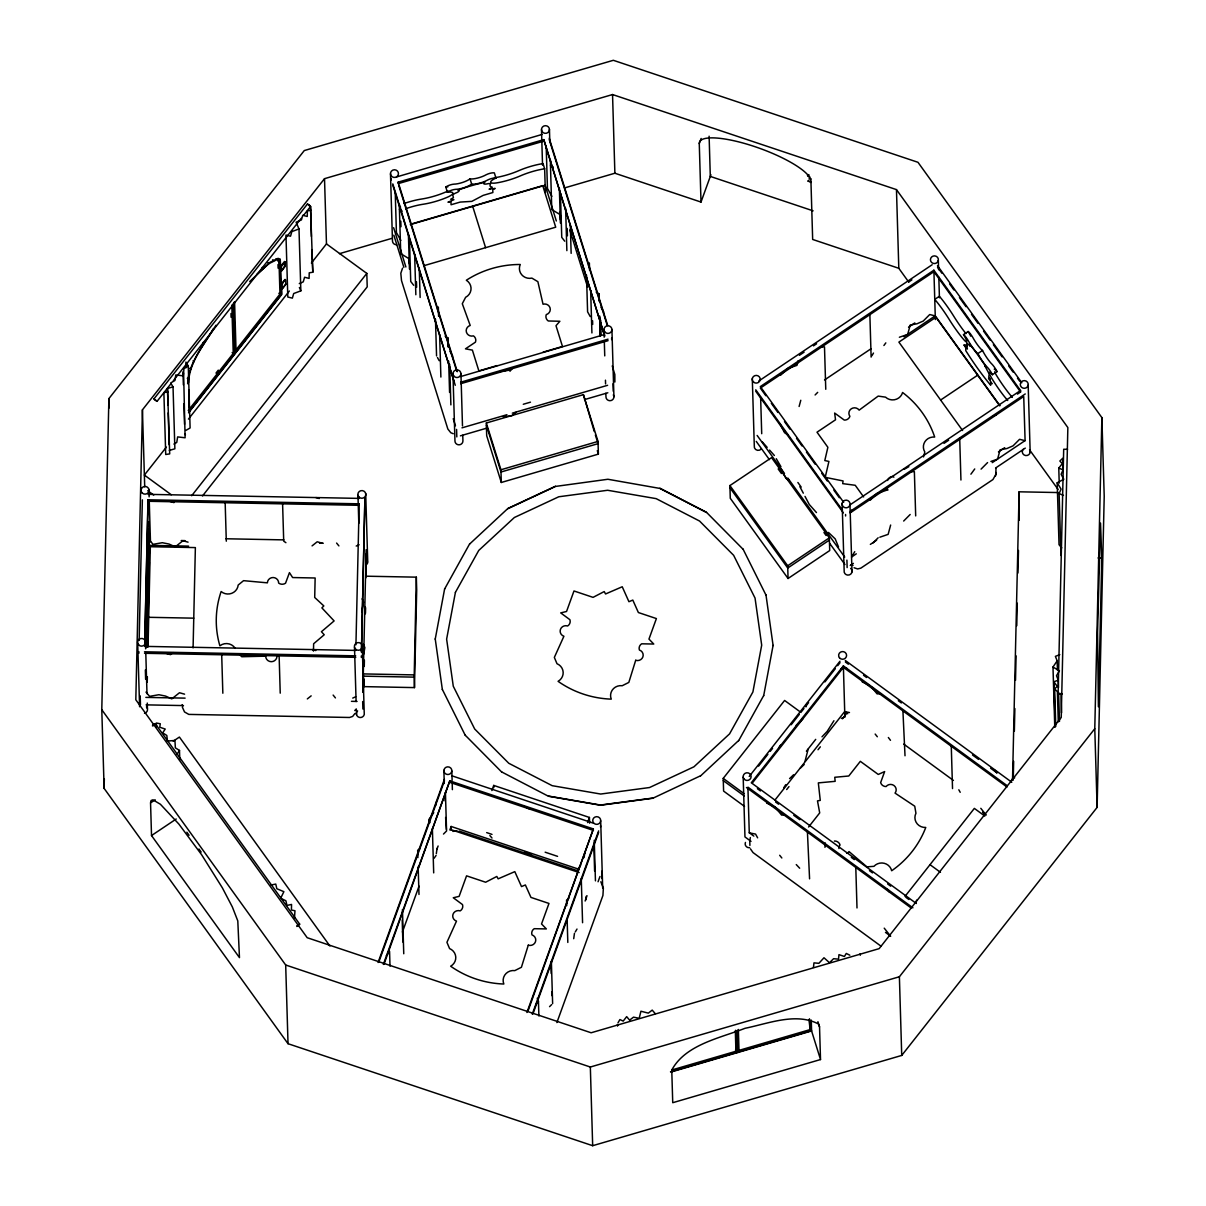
<?xml version="1.0" encoding="UTF-8"?>
<svg xmlns="http://www.w3.org/2000/svg" width="1206" height="1206" viewBox="0 0 1206 1206"><rect width="100%" height="100%" fill="white"/><g stroke="black" fill="none" stroke-linecap="round" stroke-linejoin="round"><path stroke-width="1.5" d="M146.484 621.422L146.876 605.276M146.695 621.256L146.167 647.622M146.891 625.507L146.951 631.974L147.75 584.488M146.891 624.452L146.785 626.653L147.584 582.423L147.66 586.463L147.72 584.639M146.891 604.191L147.192 590.985M101.786 709.701L108.887 398.613L304.274 150.569L613.326 60.3L917.977 162.297L1101.877 417.608L1104.214 496.299L1097.113 807.387L901.726 1055.431L592.674 1145.7L288.023 1043.703L104.123 788.392L101.786 709.701L285.686 965.011L288.023 1043.703M104.123 788.392L104.334 779.016M142.429 409.844L135.811 699.766L307.198 937.71L591.121 1032.773L879.144 948.64L1061.235 717.48L1067.853 427.557L896.465 189.613L612.542 94.55L324.52 178.669L142.429 409.844L144.72 486.847M139.142 640.446L142.353 499.857M139.821 705.028L140.032 695.621M144.735 642.617L147.991 499.781L359.162 503.822L359.207 505.314L148.037 501.274L147.991 499.781M144.826 642.225L148.037 501.274M147.026 646.868L149.348 545.368L188.588 546.122M147.418 646.808L147.72 633.663M147.976 622.386L148.715 590.427M149.227 567.875L149.348 562.237M147.238 682.31L147.358 676.747M148.037 647.019L150.328 546.725L195.372 547.584L193.081 647.878M313.47 651.104L313.635 643.748L324.218 634.763L321.429 631.718L334.107 620.924L321.881 607.884L323.826 605.925L314.706 597.467L315.143 577.991L292.621 577.553L289.455 572.639L285.551 583.191A5.683 5.472 -1.7 0 1 278.646 583.071A5.638 5.427 -1.7 0 0 273.144 577.523A5.638 5.427 -1.7 0 0 267.385 582.845L243.567 580.659L238.185 585.046A10.266 9.889 -1.7 0 1 221.135 591.528A95.983 92.545 -1.7 0 0 219.884 645.828A10.251 9.889 -1.7 0 1 235.185 648.331M355.936 644.773L359.162 503.822M361.408 652.205L364.905 498.5L361.499 651.828M362.885 692.169L366.142 549.71M363.277 692.138L363.579 679.023M363.699 666.767L364.001 660.285M364.905 614.14L365.071 606.618M365.885 577.81L366.443 553.433M365.659 576.182L416.326 577.161L416.703 589.87L414.472 687.601L363.805 686.621L363.971 679.114M364.272 665.953L364.393 660.315M365.478 613.326L365.599 607.688M416.326 577.161L414.171 677.139L363.488 676.159M1012.527 779.845L1019.115 491.807L1058.521 492.561M1013.236 780.131L1013.658 761.303M1014.352 731.183L1014.864 708.585M1015.512 680.35L1016.07 655.868M1016.764 625.748L1017.276 603.151M1017.954 573.031L1018.482 550.449M1019.16 520.329L1019.115 491.807M1061.973 693.917L1058.114 693.571L1063.692 449.25L1067.536 449.31M1097.113 807.387L1094.777 728.71L1101.877 417.608M1101.787 558.031L1098.395 706.776L1097.566 632.23L1100.52 523.072L1101.787 558.031L1098.033 557.956M147.222 590.005L148.866 528.937L149.574 552.845M146.846 625.492L146.876 624.437M824.964 847.321L825.296 842.994M186.101 367.724L185.935 362.086L188.272 366.036L184.005 368.493L183.267 375.85L175.805 374.96L174.915 380.523L170.664 382.965L173.031 386.87L174.87 448.798L169.337 450.411M183.614 372.956L185.106 437.778L177.644 436.904L176.754 442.451L173.92 444.094M188.513 382.664C189.463 361.001 205.397 343.228 215.949 325.243M435.502 805.879L436.014 802.307M436.316 853.697L437.069 848.315M584.126 857.526L584.895 852.145M573.709 938.705L574.463 933.323M585.694 899.962L586.206 896.375M750.011 839.662L750.343 837.552M854.074 567.74L857.647 568.946L860.828 568.147L992.945 479.551L995.779 474.516M995.855 473.988L995.96 468.41M995.553 475.948L996.081 472.496M614.879 382.031L614.834 374.553L612.241 365.9M361.725 611.985L363.503 602.005L362.132 598.749M363.669 654.27L364.86 647.622L363.488 644.366M435.23 639.105L444.652 588.739M763.684 695.741L773.091 645.391M150.554 802.91L151.067 800.513L152.951 799.819L160.413 804.266L178.895 824.09L201.583 854.692L222.371 887.857L232.351 906.957L237.793 920.917L239.466 957.639L151.519 835.562L150.554 802.91L155.182 799.804M923.555 456.908L924.806 451.964A10.266 9.889 -1.7 0 1 934.68 437.054A95.983 92.545 -1.7 0 0 902.585 392.493A10.251 9.889 -1.7 0 1 885.536 397.151L878.194 396.096L859.154 410.13A5.638 5.427 -1.7 0 0 851.315 408.774A5.638 5.427 -1.7 0 0 849.898 416.341A5.563 5.367 -1.7 0 1 844.29 420.095L834.658 413.055L835.517 419.794L817.005 432.2L827.874 447.305L824.798 460.556L828.914 461.431L825.206 477.335L843.069 480.938L842.692 483.636L855.235 485.279L863.617 496.917M805.94 706.897L806.814 703.475M805.08 761.076L808.171 749.092M798.221 360.7L796.97 365.358L786.975 368.795M799.111 406.482L800.784 400.271M887.676 487.028L886.832 490.133L876.837 493.555L870.355 500.098M890.646 525.032L888.144 534.364L879.822 537.213M437.492 309.55L438.336 307.063L438.607 316.289M588.513 265.441L589.372 262.953L589.583 270.325M813.447 967.408L813.975 962.87L818.904 963.308L823.984 957.76L829.487 962.72L833.587 958.71L838.517 959.147L838.969 954.639L844.426 956.479L846.265 953.449L849.838 955.212M378.066 962.509L444.441 779.242M378.744 962.237L444.486 780.734M383.327 964.438L449.808 780.87L593.382 828.929L528.213 1010.462M384.021 964.167L449.808 780.87M402.427 932.012L419.055 886.108M436.828 849.521L438.11 845.994M449.868 829.999L451.15 826.472L578.759 869.194M564.468 187.955L614.879 173.227L701.003 202.065L699.269 143.574L701.138 138.449M701.003 202.065L710.922 174.704M491.852 790.548L493.721 785.423L589.417 817.457L589.598 823.201M587.563 822.598L589.417 817.457M526.901 1012.497L593.382 828.929M532.268 1014.14L598.628 830.874M532.946 1013.869L598.673 832.366M585.121 901.018L587.036 895.711M598.055 881.767L599.97 876.476M556.886 1022.582L602.925 895.47L603.362 888.144L600.829 881.752M176.981 754.308L179.498 750.449L175.352 747.841L174.945 740.454L167.438 741.057L166.82 735.464L162.674 732.856L165.222 729.057L159.765 727.248L160.277 723.766L156.343 723.012L156.448 726.766M1059.788 654.662L1055.401 656.365L1057.165 660.828L1052.989 667.039L1054.768 727.097M1060.963 555.469L1059.124 493.54L1061.084 489.139L1057.195 482.777L1063.798 479.264L1061.114 474.275L1063.074 469.873L1058.778 468.079L1062.29 463.647L1059.863 461.024L1062.727 458.295L1063.104 471.425M444.652 588.935L469.677 543.8M738.645 740.695L763.669 695.561M617.939 1022.944L619.914 1019.552L623.185 1021.105L626.668 1016.643L629.622 1020.155L633.497 1017.155L639.195 1018.301L640.929 1011.231L648.346 1013.13L652.205 1010.115L655.235 1013.613M871.908 355.755L873.491 353.056M850.26 512.836L851.843 510.138M854.737 551.67L851.572 557.066L856.29 553.825M575.307 931.906L576.996 929.057M402.548 268.154L400.814 273.249L401.508 280.606L447.848 429.035L450.788 432.728L453.29 433.738M354.926 713.515L352.649 716.439L349.544 717.48L188.799 714.404L184.518 711.947L182.302 707.033M509.972 371.297L511.419 368.961M778.579 748.202L780.523 745.157M783.794 787.729L785.724 784.684M833.934 720.736L827.18 731.379L821.995 736.821M213.507 328.439C203.482 345.76 188.362 362.946 187.654 383.779M433.738 812.663L428.733 819.703L429.954 822.673M434.054 858.295L436.059 855.491M577.614 869.541L580.614 865.32M883.908 345.504L885.822 342.881M970.905 474.184L974.734 468.953M386.402 955.634L389.568 951.398L390.005 966.142M536.338 1004.07L538.449 1001.236L537.228 998.267M171.011 383.629L157.066 401.342L154.413 399.638L153.991 398.824L307.455 204.01L310.515 206.256L311.389 236.466M173.332 380.674L301.214 218.331M303.535 215.377L310.515 206.528L309.414 206.075M284.526 261.461L281.104 265.787L281.797 270.687L284.646 265.953L285.083 261.868L285.219 266.36L281.797 270.687M281.676 266.194L285.083 261.868M282.204 284.134L285.053 279.4L281.646 283.727L282.34 288.626L285.747 284.299L282.34 288.626M215.98 373.091L218.286 370.152M188.242 410.537L233.255 353.388L231.823 305.058M236.105 349.755L279.973 294.083L279.008 261.823L278.284 259.441L276.114 258.672L279.4 260.255L281.088 294.912L236.075 352.046L234.582 301.847M232.879 304.018L234.371 354.217L189.357 411.352L188.724 389.84M188.528 412.814L281.948 294.204L280.244 259.124L278.028 258.355L269.722 262.486L249.702 281.586M166.398 447.094L144.373 475.074L171.267 494.746M188.438 419.115L289.35 291.023M311.389 263.044L326.464 243.898L324.52 178.669M191.664 495.741L366.805 273.4L326.464 243.898M202.502 495.952L367.212 286.862L366.805 273.4M744.509 806.392L723.6 791.091L723.223 778.383L784.609 700.46L801.04 712.475M749.228 776.438L839.964 661.235M758.574 766.127L767.875 754.308M770.212 751.353L772.533 748.398M791.151 724.761L799.292 714.434M801.613 711.48L803.95 708.525M806.271 705.57L808.608 702.616M824.889 681.933L835.366 668.637M837.688 665.682L840.009 662.727M1006.935 785.513L843.371 665.893L751.293 782.784L916.364 903.505M752.499 782.8L843.416 667.385L846.597 668.018M806.407 751.172L815.708 739.368M774.78 800.302L844.713 711.525L847.743 713.741M786.674 789.553L788.995 786.598M818.015 749.755L820.336 746.816M842.391 718.821L847.034 712.927M808.593 827.015L819.703 812.904L817.487 800.874L820.261 800.392L818.331 782.89L835.155 781.337L834.763 777.282L848.783 776.001L860.33 761.333L878.27 774.448L884.646 771.569L880.651 782.588A5.563 5.367 -1.7 0 0 886.078 786.553A5.638 5.427 -1.7 0 1 893.978 785.513A5.638 5.427 -1.7 0 1 895.048 793.111L914.736 806.196L915.942 813.266A10.251 9.889 -1.7 0 0 925.771 827.452A95.983 92.545 -1.7 0 1 891.671 870.747A10.266 9.889 -1.7 0 0 873.943 866.33L866.918 866.843L849.009 851.557A5.638 5.427 -1.7 0 1 846.702 853.29M904.997 896.42L974.342 808.397L984.805 816.04M285.686 965.011L590.337 1067.024L899.39 976.754L1094.777 728.71M354.775 710.56L355.845 709.399M780.478 375.337L784.382 371.403M815.105 394.965L817.698 392.357M872.963 543.017L878.149 537.786M903.671 521.037L910.168 514.495M981.081 469.119L987.578 462.576M152.529 725.967L155.242 723.63L299.676 924.143L296.962 926.494M443.491 834.055L446.567 830.994L445.421 792.297M549.559 1006.663L551.609 1004.613M1055.778 726.419L1054.662 688.882L1057.21 686.35L1053.893 681.782L1058.28 680.154L1056.516 675.692L1059.426 670.822L1052.989 667.039M796.201 725.303L802.849 718.897M789.583 778.609L793.578 774.765M800.211 768.343L804.191 764.498M256.727 274.576L269.074 263.571L277.229 259.501M469.692 543.981L507.877 508.48L555.499 486.244M700.46 776.016L738.645 740.514M152.499 725.228L154.82 723.675M296.932 925.741L299.676 924.143M513.394 367.755L510.59 370.031L500.204 371.508M516.153 412.226L511.947 415.648L503.294 416.869M173.046 652.597L170.483 654.647L165.328 653.049M312.068 545.881L317.208 541.78L322.288 543.228M307.319 698.922L311.163 695.862M834.386 841.11L834.552 840.989A5.683 5.472 -1.7 0 1 840.054 844.999A5.638 5.427 -1.7 0 0 838.909 848.557M419.884 848.677L417.683 850.215L417.894 857.587M568.765 898.53L566.564 900.068L566.73 905.585M153.268 725.62L155.242 723.63M173.227 741.193L179.408 737.062L329.916 946.017M758.725 381.066L932.178 264.732M799.397 355.303L804.085 352.167M813.462 345.881L816.583 343.785M908.781 281.948L911.902 279.852M1017.457 394.106L1020.577 391.995L1020.532 390.503L933.881 270.204L760.308 386.598L843.672 502.344M824.527 379.95L871.154 348.67M908.54 327.127L914.796 322.937M151.519 835.562L176.212 819.01M903.972 336.806L935.253 315.836L999.97 405.683M729.901 485.581L771.554 457.632L829.336 537.846L829.713 550.554L788.061 578.488L730.278 498.289L729.901 485.581L787.684 565.78L788.061 578.488M965.976 333.61A28.115 4.07 56.2 0 1 953.825 316.334A28.115 4.07 56.2 0 0 939.384 296.284L934.756 299.389A28.115 4.07 56.2 0 1 949.197 319.424A28.115 4.07 56.2 0 0 963.639 339.474A10.251 1.492 56.2 0 0 966.775 341.509A10.251 1.492 56.2 0 0 963.488 334.62L968.117 331.514A5.548 0.799 56.2 0 1 972.925 337.635A10.688 1.553 56.2 0 0 982.528 350.449A10.688 1.553 56.2 0 0 992.176 364.378A5.548 0.799 56.2 0 1 997.015 371.614L992.387 374.719A10.251 1.492 56.2 0 0 989.237 372.699A10.251 1.492 56.2 0 0 992.523 379.573A28.115 4.07 56.2 0 0 1006.965 399.623A28.115 4.07 56.2 0 1 1007.719 400.513M963.488 334.62A5.548 0.799 56.2 0 1 968.297 340.74A10.688 1.553 56.2 0 0 977.9 353.554L982.528 350.449M940.62 400.03L977.644 375.202M850.094 504.817L1020.532 390.503M943.966 443.386L948.655 440.235M850.245 511.329L1025.251 393.955M868.305 500.234L871.38 498.168M880.636 491.958L885.264 488.852L888.053 489.938M850.29 512.821L1023.728 396.503L1025.1 440.687L1019.583 439.301L1013.085 445.828L1006.904 448.526L1000.076 449.838L997.573 459.154L990.91 461.446M787.684 565.78L829.336 537.846M829.396 540.092L787.744 568.026L729.977 487.812M998.447 451.873L1004.704 447.667M870.355 544.388L876.611 540.198M992.237 462.637L1025.055 440.627M850.26 565.493L853.396 563.383M995.583 468.018L1025.281 448.104M840.793 669.059L843.416 667.385L1006.98 787.005M185.845 430.421L190.111 427.979L188.272 366.036M904.078 469.375L908.842 466.677M841.366 718.384L845.27 716.801M507.877 508.661L555.499 486.425L607.884 479.264L659.908 488.43L706.475 512.46M700.445 775.835L652.838 798.251L600.452 805.231L548.428 796.246L501.862 772.036M1058.114 693.571L1061.958 693.646M356.207 546.047L359.132 544.75M352.74 698.078L355.664 696.782M299.284 283.591L303.264 281.857L304.575 277.244L309.098 278.405L309.218 272.827L312.806 272.224L310.5 206.437M298.998 228.929L291.852 231.597L290.54 236.21L285.973 235.11L287.812 297.038L292.38 298.138L293.691 293.525L300.837 290.857L298.998 228.929L296.103 222.221L301.425 219.914L302.736 215.301L307.259 216.462L307.379 210.884L310.967 210.281M899.375 337.243L907.696 334.394L910.198 325.062L917.027 323.766L923.223 321.067L929.72 314.525L935.238 315.927M992.93 416.07L996.262 414.924M452.838 831.416L456.984 830.648M396.533 176.95L542.157 134.424M543.831 141.117L398.191 183.644L398.146 182.151L543.785 139.625L604.658 336.007L543.785 139.625M411.487 223.954L542.73 185.634L555.71 227.195L424.467 265.531M410.311 224.602L545.157 185.227L556.328 220.984M339.459 253.667L391.664 238.426M497.143 365.569L478.872 370.905L472.39 350.117L465.471 348.836L475.42 342.172A5.563 5.367 -1.7 0 0 473.461 335.871A5.638 5.427 -1.7 0 1 466.436 332.253A5.638 5.427 -1.7 0 1 470.204 325.469L462.29 303.716L465.622 297.309A10.251 9.889 -1.7 0 0 466.33 280.244A95.983 92.545 -1.7 0 1 520.268 264.491A10.266 9.889 -1.7 0 0 531.891 278.119L537.876 281.676L543.032 304.214A5.638 5.427 -1.7 0 1 550.042 307.832A5.638 5.427 -1.7 0 1 546.273 314.6A5.683 5.472 -1.7 0 0 548.263 320.977L559.87 321.263L555.996 325.695L562.478 346.484L543.122 352.137M460.782 376.513L604.613 334.499M460.602 382.242L608.035 339.172M460.647 383.734L608.08 340.68M523.283 404.266L530.474 402.171M461.988 427.844L506.927 414.713M512.324 413.145L607.613 385.302M486.32 423.005L583.403 394.648L598.01 441.411L598.387 454.119L501.304 482.475L486.696 435.713L486.32 423.005L500.927 469.767L501.304 482.475M460.406 435.848L487.375 427.964M584.458 399.608L607.839 392.779M500.927 469.767L598.01 441.411M671.863 1069.978L735.931 1051.27L735.328 1030.813M670.491 1071.802L736.338 1052.567L735.675 1030.256M809.512 1018.934L809.829 1029.683L738.63 1050.486L739.037 1051.783L810.236 1030.994L809.904 1020.231M671.018 1072.028L811.593 1030.964L811.261 1020.08M820.517 1059.546L672.737 1102.706L671.757 1070.054C685.566 1044.502 719.801 1038.2 745.052 1028.296C768.328 1023.577 795.87 1012.226 818.422 1023.954L819.537 1026.894L820.517 1059.546L810.779 1028.371M167.996 405.367L167.498 388.468L173.031 386.87M167.86 391.965L163.88 392.568L165.719 454.496L169.699 453.893L167.498 388.468M652.823 798.071L600.437 805.035L548.428 796.066M880.395 693.691L877.079 693.887L871.712 687.134M784.925 814.909L781.594 815.105L775.141 807.01L766.699 803.09M821.799 346.891L824.497 346.891L825.763 389.282M911.661 471.667L914.374 471.667L915.686 515.897M271.124 885.008L275.752 884.073L276.837 888.747L283.877 891.671L280.681 898.259L285.882 900.761L286.968 905.435L291.55 904.44L291.415 910.017L294.973 910.756L294.445 918.339M148.097 494.354L359.313 498.395M225.929 538.765L283.877 539.881M181.217 540.544L184.955 540.62M319.545 543.197L323.283 543.258M148.715 617.306L193.759 618.165M144.645 646.371L355.815 650.411M144.494 651.798L355.71 655.838M144.539 653.29L355.755 657.345M145.851 697.385L185.106 698.138M351.459 701.319L357.066 701.425M146.077 704.862L183.463 705.585M852.989 565.448L850.954 564.8M809.844 178.684L808.879 179.001M811.186 182.468L807.764 180.93L811.156 181.684M153.991 398.824L157.066 401.342M844.758 711.646L849.476 712.55M1059.124 493.54L1063.421 495.41M1061.461 694.143L1058.627 693.344L1059.501 721.444M315.897 497.55L319.273 498.515M188.061 542.157L182.965 540.71L175.262 546.846L168.961 544.027L162.313 542.715L153.087 544.328L149.469 540.077L148.926 521.64M312.414 649.582L315.806 650.547M184.578 694.174L179.498 692.741L171.795 698.862L165.493 696.058L158.845 694.731L149.619 696.359L146.001 692.093M810.07 178.578L811.095 178.925M168.81 501.018L173.95 502.616M813.1 210.839L710.304 176.423L709.113 136.203M908.691 282.023L898.802 268.29L812.663 239.451L810.929 180.96A59.139 14.668 19.9 0 0 754.639 146.574A59.139 14.668 19.9 0 0 699.269 143.574M451.677 775.729L593.458 823.201M449.853 782.362L593.412 830.421M486.681 832.607L491.988 834.401M545.157 852.19L557.564 856.35M459.094 831.07L577.81 870.822M450.607 829.517L579.166 872.556M307.455 204.01L310.093 205.713M862.184 681.872L868.938 685.008M1061.762 547.841L1059.034 544.705L1057.195 482.777M523.464 805.97L530.158 809.241M524.821 851.587L531.514 854.858M659.908 488.234L706.46 512.279L743.017 549.212M787.669 434.597L784.578 432.743L779.935 423.668M789.025 480.214L785.92 478.345L781.292 469.285M550.449 160.081L550.464 165.297L553.268 167.016M596.216 292.154L599.02 293.872L599.231 301.244M399.427 204.191L399.427 209.407L402.231 211.125M399.427 209.407L400.739 253.637L409.151 258.793L409.301 263.903M445.18 336.263L447.984 337.981L448.27 347.192M285.897 542.685L283.712 541.147L282.611 504.289M845.331 660.496L1011.804 782.242M845.361 661.988L848.391 664.205M863.526 675.27L866.556 677.486M898.334 700.731L901.364 702.947M972.488 754.971L978.548 759.388M990.654 768.252L996.714 772.669M278.284 259.441L279.4 260.255M277.893 260.993L280.124 262.637M272.631 259.787L273.747 260.617M267.958 262.742L269.074 263.571M262.215 267.446L263.345 268.275M903.716 744.087L953.403 780.418M278.842 293.269L281.088 294.912M982.528 812.316L985.558 814.532M232.125 352.574L234.371 354.217M930.007 864.672L940.469 872.315M203.181 342.398L204.296 343.228M193.081 360.775L194.211 361.589M189.794 368.252L190.91 369.066M757.398 788.709L760.428 790.925M775.579 801.99L778.594 804.206M793.744 815.286L799.804 819.718M851.3 857.376L854.33 859.592M869.466 870.672L872.496 872.888M887.646 883.953L890.676 886.169M905.812 897.249L908.842 899.465M747.946 787.156L912.912 907.801M187.277 378.262L188.407 379.091M746.469 787.533L911.435 908.178M723.223 778.383L744.132 793.684M723.283 780.629L744.208 795.93M749.288 832.788L753.825 836.105M885.49 932.404L890.028 935.72M751.021 841.366L744.961 836.934L743.182 777.131M880.998 946.167L753.041 852.582L750.449 848.888M147.75 490.706L153.735 495.078M239.135 654.225L241.788 656.742L265.712 656.154A5.638 5.427 -1.7 0 0 271.214 661.687A5.638 5.427 -1.7 0 0 276.973 656.365A5.563 5.367 -1.7 0 1 278.797 655.506M828.477 532.434L835.2 538.886L838.562 547.057M465.305 735.283L501.862 772.217M1054.662 688.882L1057.391 691.716L1058.28 721.746M796.262 864.581L799.668 868.214M762.373 441.969L767.167 447.381M769.564 450.079L774.373 455.491M816.462 512.565L809.256 504.455L805.005 496.39M489.862 835.532L491.988 838.019M336.595 543.062L338.901 545.896M333.127 695.078L335.434 697.912M980.795 808.306L986.161 815.06M875.164 734.062L877.32 736.76M887.224 889.35L889.365 892.048M884.224 928.168L890.676 936.278M779.679 855.28L781.835 857.979M564.725 241.185L561.755 237.356L560.443 193.126M413.703 285.294L410.733 281.465L409.467 239.074M994.814 770.227L996.94 773.031M888.355 737.514L890.48 740.318M937.484 265.682L1021.799 382.739M937.529 267.174L941.916 273.249M949.574 283.892L953.961 289.983M959.433 297.581L966.006 306.701M971.478 314.299L978.051 323.419M983.523 331.017L990.096 340.137M993.382 344.705L1002.141 356.87M1008.713 365.991L1013.085 372.066M1017.472 378.156L1019.658 381.186M1020.577 391.995L933.926 271.697L760.353 388.106L765.84 395.719M999.608 405.683L935.916 317.268L898.892 342.112L962.584 430.512M1029.532 449.793L1058.099 489.455M771.327 403.332L777.9 412.467M784.488 421.603L789.975 429.215M796.548 438.351L802.035 445.964M806.422 452.069L815.196 464.25M821.783 473.385L827.271 480.998M833.843 490.133L839.331 497.746M755.755 389.809L842.27 509.912M755.8 391.317L843.401 512.927M797.875 482.49L801.176 487.058M757.127 435.441L784.503 473.461M787.789 478.013L844.728 557.066M778.172 468.953L781.443 473.506M823.954 532.524L826.125 535.539M756.252 441.396L769.398 459.652M829.622 543.258L844.954 564.544M186.87 832.23L189.071 835.276M198.96 849.009L201.161 852.069M776.257 458.702L780.96 466.722M551.866 196.367L547.449 188.407L546.182 146.016M601.055 307.274L603.724 312.053M590.247 316.59L587.593 311.826L586.493 274.968M400.844 240.476L396.412 232.517L395.221 191.965M450.034 351.383L452.687 356.162M437.446 357.519L439.225 360.7M958.83 789.794L960.202 792.312M757.624 837.838L755.574 834.085L749.273 832.864L747.961 788.634M184.82 433.708L185.438 434.884M799.895 486.727L803.302 493.164M182.121 704.666L182.875 706.098M743.017 549.032L765.976 595.086M442.346 689.41L465.32 735.464M299.389 287.51L300.837 290.857M860.406 954.835L860.014 953.916L860.18 954.896M617.698 1025.733L617.291 1024.798L617.457 1025.793M887.631 480.485L887.556 480.29A5.683 5.472 -1.7 0 1 893.239 476.491A5.638 5.427 -1.7 0 0 893.857 477.214M902.917 710.907L905.013 755.77M807.432 832.125L809.573 878.842M549.227 138.208L607.734 325.635M549.273 139.7L607.221 325.349M817.924 1021.693L819.537 1026.894M569.82 229.984L587.669 287.209M559.524 212.362L561.197 217.728M545.383 192.704L544.645 168.78L543.032 163.594A28.115 7.206 -17.3 0 0 518.761 170.679A28.115 7.206 -17.3 0 1 494.49 177.764M810.236 1030.994L809.151 1019.432M594.287 431.537L583.403 394.648M595.372 434.989L598.07 443.657L500.987 472.013L486.395 425.236M597.302 450.652L598.387 454.119M544.645 168.78A28.115 7.206 -17.3 0 0 520.389 175.865A28.115 7.206 -17.3 0 1 496.118 182.965A10.251 2.623 -17.3 0 1 490.646 182.106A10.251 2.623 -17.3 0 1 495.968 178.096L494.354 172.91A5.548 1.417 -17.3 0 0 486.244 174.704A10.688 2.744 -17.3 0 1 470.039 178.865A10.688 2.744 -17.3 0 1 453.878 184.156A5.548 1.417 -17.3 0 0 445.813 187.081L447.426 192.282A10.251 2.623 -17.3 0 1 452.898 193.126A10.251 2.623 -17.3 0 1 447.577 197.136A28.115 7.206 -17.3 0 1 423.306 204.221A28.115 7.206 -17.3 0 0 405.593 208.744M470.039 178.865L471.667 184.066A10.688 2.744 -17.3 0 0 487.857 179.905A5.548 1.417 -17.3 0 1 495.968 178.096M472.616 206.105L485.596 247.682M735.524 1049.974L736.338 1052.567M398.146 182.151L457.315 371.674M398.749 185.438L456.803 371.388M392.809 183.885L455.25 385.302M392.855 185.377L454.134 381.744M393.623 227.708L405.879 266.978M453.245 418.708L455.476 425.854M393.849 235.185L403.874 267.31M765.976 594.89L773.106 645.572M435.23 638.924L442.361 689.606M312.806 272.224L311.781 249.597M446.386 829.457L445.617 817.472M1058.778 468.079L1059.215 483.093M1060.963 694.083L1061.521 712.852M1058.28 680.154L1058.491 687.661M1057.165 660.828L1057.451 670.219M1053.893 681.782L1055.235 726.826M1028.175 385.136A3.98 3.844 -1.7 0 1 1021.678 387.397A3.98 3.844 -1.7 0 1 1022.914 380.855A3.98 3.844 -1.7 0 1 1028.175 385.136L1030.18 452.416M959.675 437.642L960.941 480.018M938.328 260.39A3.98 3.844 -1.7 0 1 931.831 262.652A3.98 3.844 -1.7 0 1 933.052 256.109A3.98 3.844 -1.7 0 1 938.328 260.39L938.6 269.737M938.826 277.214L939.429 297.776M951.278 746.197L952.529 788.573M933.881 270.204L935.359 319.575M896.465 189.613L898.802 268.29M899.39 976.754L901.726 1055.431M869.873 314.721L871.124 357.097M849.989 504.681A3.98 3.844 -1.7 0 1 843.507 506.927A3.98 3.844 -1.7 0 1 844.728 500.384A3.98 3.844 -1.7 0 1 849.989 504.681L851.994 571.961M845.557 514.48L845.602 515.972M846.913 560.112L847.14 567.589M855.793 867.415L856.999 907.952M842.15 503.324L844.155 570.604A3.98 3.844 -1.7 0 0 849.416 574.885A3.98 3.844 -1.7 0 0 850.652 568.343M843.371 665.893L844.818 715.264M760.624 397.226L761.71 433.708M752.303 378.578L754.293 445.858A3.98 3.844 -1.7 0 0 761.257 449.009M749.785 841.336L749.906 845.421M738.374 1029.472L739.037 1051.783M738.027 1030.03L738.298 1039.331M737.047 1030.678L737.695 1052.552M612.542 94.55L614.879 173.227M611.924 329.464L613.929 396.744M613.01 383.734L613.236 391.211M611.638 338.132L611.668 339.625M603.965 329.72L604.191 337.198M604.296 340.936L604.749 355.891M605.457 380.176L605.578 383.915M605.849 393.262L605.97 397A3.98 3.844 -1.7 0 0 611.095 400.543A3.98 3.844 -1.7 0 0 613.326 394.844M600.694 320.238L601.131 334.982M599.668 315.987L600.271 336.263M599.668 316.997L600.211 335.419M592.583 320.751L592.689 324.444M590.654 290.556L591.92 332.946M600.694 820.804A3.98 3.844 -1.7 0 1 594.468 823.698A3.98 3.844 -1.7 0 1 594.98 817.065A3.98 3.844 -1.7 0 1 600.694 820.804L602.683 888.083M600.543 825.582L600.588 827.075M601.884 871.184L602.096 878.661M594.241 840.296L595.447 880.847M593.955 848.677L594.603 871.003M570.272 223.864L571.147 253.35M567.212 228.431L567.438 235.803M565.614 208.246L566.865 250.637M590.337 1067.024L592.674 1145.7M581.262 878.481L582.573 922.711M559.358 188.046L560.398 223.065M549.454 129.389L549.83 142.474M550.464 165.297L551.775 209.527L560.187 214.683L560.323 219.794M567.106 918.49L567.815 942.444M541.494 129.645L542.534 165.147M551.368 961.212L552.634 1003.603M550.871 962.433L551.187 973.498M551.745 991.92L551.851 995.613M538.449 1001.236L538.886 1015.98M493.721 785.423L493.782 787.669M460.933 373.574L462.486 425.899M462.757 435.245L462.923 440.853A3.98 3.844 -1.7 0 1 459.064 444.818A3.98 3.844 -1.7 0 1 454.964 441.095L452.959 373.815M456.592 429.411L456.818 436.889M449.672 364.348L450.878 404.884M448.647 361.107L449.582 392.432M439.632 334.665L440.883 377.056M451.828 770.966A3.98 3.844 -1.7 0 1 445.617 773.86A3.98 3.844 -1.7 0 1 446.13 767.227A3.98 3.844 -1.7 0 1 451.828 770.966L452.114 780.312M452.22 784.051L452.386 789.659M451.15 826.472L451.255 830.21M435.472 319.077L436.557 355.936M444.908 793.518L445.12 800.89M443.883 770.408L444.275 783.493M419.251 267.973L420.125 297.46M416.462 281.767L416.628 287.284M432.381 828.643L433.693 872.873M414.638 254.21L415.844 294.746M408.397 233.994L409.437 269.013M400.377 206.422L400.482 210.115M400.814 221.165L400.98 226.698M414.472 687.601L414.095 674.893L363.428 673.913L363.805 686.621M418.165 866.797L418.995 894.445M391.136 178.533L391.181 180.026M390.488 173.739L392.478 241.019A3.98 3.844 -1.7 0 0 396.578 244.743M402.442 909.52L403.754 953.75M402.201 919.967L402.864 942.082M365.704 493.495L367.709 560.775A3.98 3.844 -1.7 0 1 366.594 564.468M357.971 495.334L358.8 523.374M362.237 645.496L364.227 712.776A3.98 3.844 -1.7 0 1 359.252 717.389A3.98 3.844 -1.7 0 1 357.609 710.922M361.318 655.943L361.363 657.451M362.674 701.545L362.9 709.007M354.504 647.336L356.102 701.53M356.328 709.007L356.494 714.615M285.611 279.807L285.747 284.299M277.998 264.581L278.104 268.169M279.144 656.32L280.229 693.164M233.723 302.48L235.23 353.509M234.567 338.208L234.688 341.931M230.979 313.53L231.085 317.253M225.16 502.495L226.306 541.192M221.693 654.526L222.839 693.224M188.769 402.759L188.905 407.236M182.98 371.78L183.372 384.91M183.93 403.678L184.533 424.331M179.498 750.449L179.769 759.825M168.222 412.874L169.172 444.773M148.911 489.38L149.137 496.842M149.243 500.58L150.464 541.705M145.444 641.381L145.655 648.843M145.775 652.582L146.996 693.706M147.268 703.053L147.434 708.661M145.353 669.978L145.624 679.204M138.886 651.692L138.931 653.185M140.243 697.279L140.469 704.756M137.695 643.22L139.595 706.761M108.887 398.613L109.158 407.975M599.02 293.872L599.201 300.686M447.984 337.981L448.21 346.499M400.739 250.155L400.739 253.637M447.939 190.985A10.251 2.623 -17.3 0 1 445.949 191.935A28.115 7.206 -17.3 0 1 421.678 199.02A28.115 7.206 -17.3 0 0 403.98 203.558M445.813 187.081A10.251 2.623 -17.3 0 1 447.818 186.87M471.667 184.066A10.688 2.744 -17.3 0 1 455.506 189.357A5.548 1.417 -17.3 0 0 447.426 192.282M146.439 706.912A3.98 3.844 -1.7 0 1 144.509 713.304M809.663 176.709A4.236 1.055 19.9 0 1 808.789 174.659M809.528 177.101A4.236 1.055 19.9 0 1 808.653 175.051M977.9 353.554A10.688 1.553 56.2 0 0 987.548 367.483A5.548 0.799 56.2 0 1 992.387 374.719M994.603 371.825A10.251 1.492 56.2 0 0 997.151 376.483A28.115 4.07 56.2 0 0 1011.593 396.518A28.115 4.07 56.2 0 1 1012.347 397.407M994.226 369.157A10.251 1.492 56.2 0 1 994.89 369.503M995.327 369.865A10.251 1.492 56.2 0 1 997.015 371.614M968.117 331.514A10.251 1.492 56.2 0 1 969.835 334.469M970.287 335.358A10.251 1.492 56.2 0 1 970.679 336.157M1029.999 450.441A3.98 3.844 -1.7 0 1 1025.537 455.521A3.98 3.844 -1.7 0 1 1023.216 449.265M749.665 847.697A3.98 3.844 -1.7 0 1 745.444 842.436M1011.261 782.136A3.98 3.844 -1.7 0 1 1014.668 777.81M915.791 903.339A3.98 3.844 -1.7 0 1 917.299 899.782M146.695 620.442L146.484 621.799L146.65 618.437L146.695 620.442M985.121 366.307L989.206 374.086L988.799 376.543L990.397 379.619L988.558 378.247L992.025 383.81L990.593 382.242L990.684 385.242C981.458 374.222 973.513 362.9 965.81 350.705L965.72 347.72L963.941 344.81L967.453 349.001L965.569 344.886L967.122 346.469L966.73 342.866L970.378 346.318L969.745 344.238A47.999 6.965 56.2 0 1 985.784 366.518L985.121 366.307M489.304 189.116L495.169 188.422L492.772 189.553L492.862 192.538L483.184 195.372L471.802 201.372L460.195 202.08L451.059 204.749L450.969 201.764L447.969 202.201L453.908 199.729L450.712 199.231L453.396 197.694L452.778 194.679L455.205 193.246A5.125 1.312 -17.3 0 0 457.903 190.216A47.999 12.301 -17.3 0 1 484.872 182.332A5.125 1.312 -17.3 0 0 484.119 183.975A5.125 1.312 -17.3 0 0 488.324 183.598L490.571 183.644C487.827 189.056 496.51 185.302 489.304 189.116M455.416 592.357L446.627 639.135L453.275 686.229L474.682 728.997L508.766 763.262L552.182 785.679L600.694 794.045L649.537 787.533L693.947 766.805L729.57 733.866L752.906 691.958L761.695 645.165L755.046 598.086L733.64 555.318L699.555 521.037L656.139 498.636L607.628 490.269L558.785 496.766L514.374 517.495L478.752 550.433L455.416 592.357M528.288 945.172L521.414 967.287L514.811 970.604A10.251 9.889 -1.7 0 0 503.837 984.021A95.983 92.545 -1.7 0 1 450.667 966.217A10.266 9.889 -1.7 0 0 449.582 948.579L446.929 942.308L456.501 921.128A5.638 5.427 -1.7 0 1 453.034 914.223A5.638 5.427 -1.7 0 1 460.21 910.877A5.683 5.472 -1.7 0 0 462.486 904.575L453.29 897.761L459.124 896.375L466.556 875.842L485.641 882.234L496.812 876.461L498.138 878.842L514.811 871.637L521.505 886.576L525.379 884.963L530.957 897.415L548.971 903.445L541.539 923.962L546.348 928.922L534.243 928.695A5.563 5.367 -1.7 0 0 531.997 934.906A5.638 5.427 -1.7 0 1 535.449 941.811A5.638 5.427 -1.7 0 1 528.288 945.172M635.698 660.285L628.823 682.415L622.236 685.717A10.251 9.889 -1.7 0 0 611.261 699.133A95.983 92.545 -1.7 0 1 558.077 681.33A10.266 9.889 -1.7 0 0 556.991 663.707L554.338 657.421L563.911 636.255A5.638 5.427 -1.7 0 1 560.458 629.351A5.638 5.427 -1.7 0 1 567.634 625.989A5.683 5.472 -1.7 0 0 569.91 619.703L560.715 612.889L566.549 611.487L573.981 590.97L593.05 597.362L604.221 591.573L605.563 593.97L622.236 586.764L628.929 601.704L632.803 600.075L638.381 612.542L656.396 618.572L648.964 639.09L653.758 644.034L641.667 643.808A5.563 5.367 -1.7 0 0 639.406 650.034A5.638 5.427 -1.7 0 1 642.873 656.938A5.638 5.427 -1.7 0 1 635.698 660.285M604.568 331.62A3.98 3.844 -1.7 0 0 611.457 331.409A3.98 3.844 -1.7 0 0 607.824 325.756A3.98 3.844 -1.7 0 0 604.568 331.62M453.562 375.729A3.98 3.844 -1.7 0 0 460.451 375.503A3.98 3.844 -1.7 0 0 456.833 369.865A3.98 3.844 -1.7 0 0 453.562 375.729M391.076 175.639A3.98 3.844 -1.7 0 0 397.98 175.428A3.98 3.844 -1.7 0 0 394.347 169.775A3.98 3.844 -1.7 0 0 391.076 175.639M542.082 131.544A3.98 3.844 -1.7 0 0 548.971 131.333A3.98 3.844 -1.7 0 0 545.353 125.68A3.98 3.844 -1.7 0 0 542.082 131.544M358.966 497.083A3.98 3.844 -1.7 0 0 365.659 495.485A3.98 3.844 -1.7 0 0 360.896 490.691A3.98 3.844 -1.7 0 0 358.966 497.083M355.484 649.084A3.98 3.844 -1.7 0 0 362.192 647.486A3.98 3.844 -1.7 0 0 357.413 642.692A3.98 3.844 -1.7 0 0 355.484 649.084M138.69 644.954A3.98 3.844 -1.7 0 0 145.398 643.356A3.98 3.844 -1.7 0 0 140.62 638.562A3.98 3.844 -1.7 0 0 138.69 644.954M142.157 492.953A3.98 3.844 -1.7 0 0 148.866 491.355A3.98 3.844 -1.7 0 0 144.102 486.561A3.98 3.844 -1.7 0 0 142.157 492.953M753.644 382.196A3.98 3.844 -1.7 0 0 760.142 379.935A3.98 3.844 -1.7 0 0 754.881 375.639A3.98 3.844 -1.7 0 0 753.644 382.196M743.981 778.97A3.98 3.844 -1.7 0 0 750.825 778.051A3.98 3.844 -1.7 0 0 746.604 772.805A3.98 3.844 -1.7 0 0 743.981 778.97M839.451 657.767A3.98 3.844 -1.7 0 0 846.295 656.848A3.98 3.844 -1.7 0 0 842.074 651.602A3.98 3.844 -1.7 0 0 839.451 657.767"/></g></svg>
